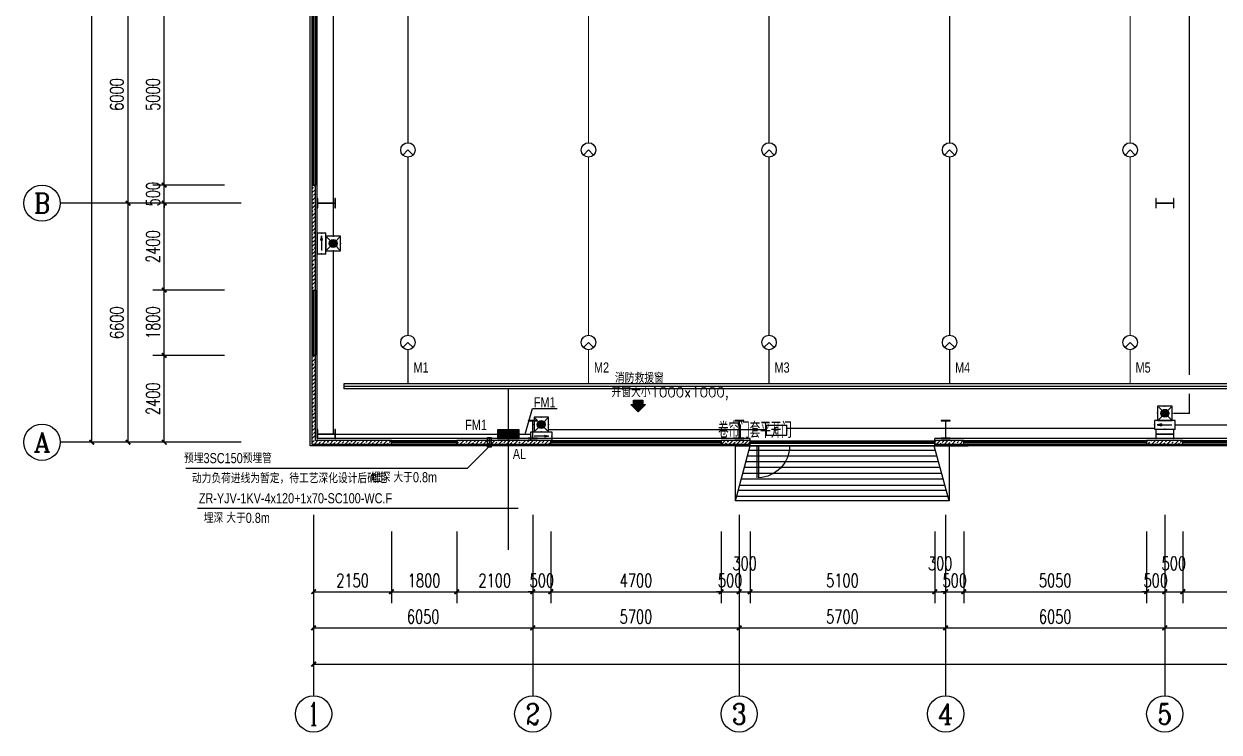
# Model space of a CAD drawing. Extents: x 7651907 to 8255021, y -2490714 to -1144618.
# Drawn here: x 7847983 to 7880983, y -1549771 to -1530222 of the extents above; entities that cross this region are included whole.
import ezdxf
from ezdxf.enums import TextEntityAlignment as Align

# ---------------------------------------------------------------- set-up
doc = ezdxf.new("R2010")
doc.units = 0
doc.header["$LTSCALE"] = 1000
doc.linetypes.add('DASH', pattern=[0.35, 0.25, -0.1])
doc.layers.get('0').update_dxf_attribs({"linetype": 'CONTINUOUS'})
doc.layers.get('Defpoints').update_dxf_attribs({"linetype": 'CONTINUOUS'})
for name, color, linetype in [('001-墙体', 30, 'CONTINUOUS'), ('AXIS', 3, 'CONTINUOUS'), ('AXIS_TEXT', 7, 'CONTINUOUS'), ('CABLETRAY', 1, 'CONTINUOUS'), ('CABLETRAY_DOTE', 4, 'CONTINUOUS'), ('EQUIP-照明', 3, 'CONTINUOUS'), ('EQUIP-箱柜', 3, 'CONTINUOUS'), ('M_Prof', 2, 'CONTINUOUS'), ('PUB_HATCH', 8, 'CONTINUOUS'), ('PUB_TEXT', 7, 'CONTINUOUS'), ('STAIR', 2, 'CONTINUOUS'), ('wen', 2, 'CONTINUOUS'), ('WINDOW', 4, 'CONTINUOUS'), ('WIRE-应急', 5, 'DASH'), ('WIRE-照明', 1, 'CONTINUOUS'), ('墙线', 2, 'CONTINUOUS')]:
    doc.layers.add(name, color=color, linetype=linetype)
doc.styles.add('_TCH_AXIS', font='COMPLEX', dxfattribs={"bigfont": 'GBCBIG'})
doc.styles.add('_TCH_DIM_T3', font='SIMPLEX', dxfattribs={"width": 0.705882, "bigfont": 'GBCBIG'})
doc.styles.add('_TCH_LABEL', font='COMPLEX', dxfattribs={"bigfont": 'GBCBIG'})
doc.styles.add('_TEL_DIM', font='SIMPLEX', dxfattribs={"width": 0.8, "height": 3.5, "bigfont": 'HZTXT'})
doc.styles.add('COMPLEX', font='COMPLEX')
doc.styles.add('HZTXT', font='ZAX', dxfattribs={"width": 0.8, "bigfont": 'HZTXT'})
doc.styles.get("Standard").update_dxf_attribs({"font": 'txt.shx', "width": 0.7, "bigfont": 'TSSDCHN.shx'})
doc.dimstyles.new('_TCH_ARCH&&125', dxfattribs={"dimtxt": 371.875, "dimasz": 125, "dimexe": 312.5, "dimexo": 375, "dimgap": 125, "dimtad": 1, "dimdec": 0, "dimzin": 0, "dimdsep": 46, "dimtxsty": '_TCH_DIM_T3', "dimblk": 'ARCHTICK', "dimcen": 0.09, "dimclrt": 7, "dimazin": 2, "dimtfac": 1, "dimtdec": 0, "dimtix": 1, "dimtmove": 2, "dimatfit": 3, "dimfxl": 0, "dimtolj": 1, "dimtzin": 0, "dimarcsym": 0})
pattern_1 = [(45, (0, 53.85), (-106.06606, 106.06606), []), (45, (52.16, 0), (-106.06606, 106.06606), [59.21055, -33.8346])]

# ---------------------------------------------------------------- blocks, each defined once
blk = doc.blocks.new('sgdgsgsg')
at = {"layer": 'M_Prof'}
for points in [[(7988146, -975026), (7988146, -975276), (7988158, -975276), (7988158, -975154), (7988634, -975154), (7988634, -975276), (7988646, -975276), (7988646, -975026), (7988634, -975026), (7988634, -975148), (7988158, -975148), (7988158, -975026)], [(8011296, -975026), (8011296, -975276), (8011308, -975276), (8011308, -975154), (8011784, -975154), (8011784, -975276), (8011796, -975276), (8011796, -975026), (8011784, -975026), (8011784, -975148), (8011308, -975148), (8011308, -975026)], [(7988146, -981401), (7988146, -981651), (7988158, -981651), (7988158, -981529), (7988634, -981529), (7988634, -981651), (7988646, -981651), (7988646, -981401), (7988634, -981401), (7988634, -981523), (7988158, -981523), (7988158, -981401)], [(7994221, -981151), (7993971, -981151), (7993971, -981163), (7994093, -981163), (7994093, -981639), (7993971, -981639), (7993971, -981651), (7994221, -981651), (7994221, -981639), (7994099, -981639), (7994099, -981163), (7994221, -981163)], [(7999921, -981151), (7999671, -981151), (7999671, -981163), (7999793, -981163), (7999793, -981639), (7999671, -981639), (7999671, -981651), (7999921, -981651), (7999921, -981639), (7999799, -981639), (7999799, -981163), (7999921, -981163)], [(8005621, -981151), (8005371, -981151), (8005371, -981163), (8005493, -981163), (8005493, -981639), (8005371, -981639), (8005371, -981651), (8005621, -981651), (8005621, -981639), (8005499, -981639), (8005499, -981163), (8005621, -981163)], [(8011296, -981401), (8011296, -981651), (8011308, -981651), (8011308, -981529), (8011784, -981529), (8011784, -981651), (8011796, -981651), (8011796, -981401), (8011784, -981401), (8011784, -981523), (8011308, -981523), (8011308, -981401)]]:
    blk.add_lwpolyline(points, close=True, dxfattribs=at)
blk = doc.blocks.new('5181895')
h = blk.add_hatch(color=13)
h.dxf.hatch_style = 1
h.paths.add_polyline_path([(-1101987, -147875), (-1102144, -148033), (-1102087, -148033), (-1102087, -148123), (-1101887, -148123), (-1101887, -148033), (-1101829, -148033)])
at = {"color": 13}
blk.add_lwpolyline([(-1101987, -147875), (-1102144, -148033), (-1102087, -148033), (-1102087, -148123), (-1101887, -148123), (-1101887, -148033), (-1101829, -148033), (-1101987, -147875)], close=True, dxfattribs=at)
blk = doc.blocks.new('_AXISO')
blk.add_circle((0, 0), 0.5)
at = {"layer": 'AXIS_TEXT', "style": 'COMPLEX', "width": 1.041667}
blk.add_attdef('A', text='', height=0.56, dxfattribs=at).set_placement((-0.25, -0.28), (0.25, -0.28), align=Align.FIT)
blk = doc.blocks.new('_ArchTick')
at = {"color": 0, "linetype": 'ByBlock', "const_width": 0.4}
blk.add_lwpolyline([(-0.5, -0.5), (0.5, 0.5)], dxfattribs=at)
blk = doc.blocks.new('*D82')
at = {"layer": 'AXIS', "color": 0, "lineweight": -2}
for p, q in [((8000, 5625), (8000, 1562)), ((78000, 5625), (78000, 1562)), ((8000, 1875), (78000, 1875))]:
    blk.add_line(p, q, dxfattribs=at)
at = {"layer": 'Defpoints', "color": 0}
for p in [(8000, 6000), (78000, 6000), (78000, 1875)]:
    blk.add_point(p, dxfattribs=at)
at = {"layer": 'AXIS', "color": 0, "lineweight": -2, "xscale": 125, "yscale": 125, "zscale": 125, "rotation": 180}
blk.add_blockref('_ArchTick', (8000, 1875), dxfattribs=at)
at = {"layer": 'AXIS', "color": 0, "lineweight": -2, "xscale": 125, "yscale": 125, "zscale": 125}
blk.add_blockref('_ArchTick', (78000, 1875), dxfattribs=at)
at = {"layer": 'AXIS', "color": 7, "insert": (43000, 2186), "char_height": 371.9, "attachment_point": 5, "style": '_TCH_DIM_T3'}
blk.add_mtext('\\A1;70000', dxfattribs=at)
blk = doc.blocks.new('*D83')
at = {"layer": 'AXIS', "color": 0, "lineweight": -2}
for p, q in [((8000, 5625), (8000, 2562)), ((14050, 5625), (14050, 2562)), ((8000, 2875), (14050, 2875))]:
    blk.add_line(p, q, dxfattribs=at)
at = {"layer": 'Defpoints', "color": 0}
for p in [(8000, 6000), (14050, 6000), (14050, 2875)]:
    blk.add_point(p, dxfattribs=at)
at = {"layer": 'AXIS', "color": 0, "lineweight": -2, "xscale": 125, "yscale": 125, "zscale": 125, "rotation": 180}
blk.add_blockref('_ArchTick', (8000, 2875), dxfattribs=at)
at = {"layer": 'AXIS', "color": 0, "lineweight": -2, "xscale": 125, "yscale": 125, "zscale": 125}
blk.add_blockref('_ArchTick', (14050, 2875), dxfattribs=at)
at = {"layer": 'AXIS', "color": 7, "insert": (11025, 3186), "char_height": 371.9, "attachment_point": 5, "style": '_TCH_DIM_T3'}
blk.add_mtext('\\A1;6050', dxfattribs=at)
blk = doc.blocks.new('*D84')
at = {"layer": 'AXIS', "color": 0, "lineweight": -2}
for p, q in [((14050, 5625), (14050, 2562)), ((19750, 5625), (19750, 2562)), ((14050, 2875), (19750, 2875))]:
    blk.add_line(p, q, dxfattribs=at)
at = {"layer": 'Defpoints', "color": 0}
for p in [(14050, 6000), (19750, 6000), (19750, 2875)]:
    blk.add_point(p, dxfattribs=at)
at = {"layer": 'AXIS', "color": 0, "lineweight": -2, "xscale": 125, "yscale": 125, "zscale": 125, "rotation": 180}
blk.add_blockref('_ArchTick', (14050, 2875), dxfattribs=at)
at = {"layer": 'AXIS', "color": 0, "lineweight": -2, "xscale": 125, "yscale": 125, "zscale": 125}
blk.add_blockref('_ArchTick', (19750, 2875), dxfattribs=at)
at = {"layer": 'AXIS', "color": 7, "insert": (16900, 3186), "char_height": 371.9, "attachment_point": 5, "style": '_TCH_DIM_T3'}
blk.add_mtext('\\A1;5700', dxfattribs=at)
blk = doc.blocks.new('*D85')
at = {"layer": 'AXIS', "color": 0, "lineweight": -2}
for p, q in [((19750, 5625), (19750, 2562)), ((25450, 5625), (25450, 2562)), ((19750, 2875), (25450, 2875))]:
    blk.add_line(p, q, dxfattribs=at)
at = {"layer": 'Defpoints', "color": 0}
for p in [(19750, 6000), (25450, 6000), (25450, 2875)]:
    blk.add_point(p, dxfattribs=at)
at = {"layer": 'AXIS', "color": 0, "lineweight": -2, "xscale": 125, "yscale": 125, "zscale": 125, "rotation": 180}
blk.add_blockref('_ArchTick', (19750, 2875), dxfattribs=at)
at = {"layer": 'AXIS', "color": 0, "lineweight": -2, "xscale": 125, "yscale": 125, "zscale": 125}
blk.add_blockref('_ArchTick', (25450, 2875), dxfattribs=at)
at = {"layer": 'AXIS', "color": 7, "insert": (22600, 3186), "char_height": 371.9, "attachment_point": 5, "style": '_TCH_DIM_T3'}
blk.add_mtext('\\A1;5700', dxfattribs=at)
blk = doc.blocks.new('*D86')
at = {"layer": 'AXIS', "color": 0, "lineweight": -2}
for p, q in [((25450, 5625), (25450, 2562)), ((31500, 5625), (31500, 2562)), ((25450, 2875), (31500, 2875))]:
    blk.add_line(p, q, dxfattribs=at)
at = {"layer": 'Defpoints', "color": 0}
for p in [(25450, 6000), (31500, 6000), (31500, 2875)]:
    blk.add_point(p, dxfattribs=at)
at = {"layer": 'AXIS', "color": 0, "lineweight": -2, "xscale": 125, "yscale": 125, "zscale": 125, "rotation": 180}
blk.add_blockref('_ArchTick', (25450, 2875), dxfattribs=at)
at = {"layer": 'AXIS', "color": 0, "lineweight": -2, "xscale": 125, "yscale": 125, "zscale": 125}
blk.add_blockref('_ArchTick', (31500, 2875), dxfattribs=at)
at = {"layer": 'AXIS', "color": 7, "insert": (28475, 3186), "char_height": 371.9, "attachment_point": 5, "style": '_TCH_DIM_T3'}
blk.add_mtext('\\A1;6050', dxfattribs=at)
blk = doc.blocks.new('*D87')
at = {"layer": 'AXIS', "color": 0, "lineweight": -2}
for p, q in [((31500, 5625), (31500, 2562)), ((37300, 5625), (37300, 2562)), ((31500, 2875), (37300, 2875))]:
    blk.add_line(p, q, dxfattribs=at)
at = {"layer": 'Defpoints', "color": 0}
for p in [(31500, 6000), (37300, 6000), (37300, 2875)]:
    blk.add_point(p, dxfattribs=at)
at = {"layer": 'AXIS', "color": 0, "lineweight": -2, "xscale": 125, "yscale": 125, "zscale": 125, "rotation": 180}
blk.add_blockref('_ArchTick', (31500, 2875), dxfattribs=at)
at = {"layer": 'AXIS', "color": 0, "lineweight": -2, "xscale": 125, "yscale": 125, "zscale": 125}
blk.add_blockref('_ArchTick', (37300, 2875), dxfattribs=at)
at = {"layer": 'AXIS', "color": 7, "insert": (34400, 3186), "char_height": 371.9, "attachment_point": 5, "style": '_TCH_DIM_T3'}
blk.add_mtext('\\A1;5800', dxfattribs=at)
blk = doc.blocks.new('*D110')
at = {"layer": 'AXIS', "color": 0, "lineweight": -2}
for p, q in [((5625, 93200), (1562, 93200)), ((1875, 8000), (1875, 93200)), ((5625, 8000), (1562, 8000))]:
    blk.add_line(p, q, dxfattribs=at)
at = {"layer": 'Defpoints', "color": 0}
for p in [(1875, 93200), (6000, 93200), (6000, 8000)]:
    blk.add_point(p, dxfattribs=at)
at = {"layer": 'AXIS', "color": 0, "lineweight": -2, "xscale": 125, "yscale": 125, "zscale": 125}
for p, rotation in [((1875, 93200), 90), ((1875, 8000), 270)]:
    blk.add_blockref('_ArchTick', p, dxfattribs=dict(at, rotation=rotation))
at = {"layer": 'AXIS', "color": 7, "insert": (1564, 50600), "char_height": 371.9, "attachment_point": 5, "rotation": 90, "style": '_TCH_DIM_T3'}
blk.add_mtext('\\A1;85200', dxfattribs=at)
blk = doc.blocks.new('*D111')
at = {"layer": 'AXIS', "color": 0, "lineweight": -2}
for p, q in [((5625, 14600), (2562, 14600)), ((2875, 8000), (2875, 14600)), ((5625, 8000), (2562, 8000))]:
    blk.add_line(p, q, dxfattribs=at)
at = {"layer": 'Defpoints', "color": 0}
for p in [(2875, 14600), (6000, 14600), (6000, 8000)]:
    blk.add_point(p, dxfattribs=at)
at = {"layer": 'AXIS', "color": 0, "lineweight": -2, "xscale": 125, "yscale": 125, "zscale": 125}
for p, rotation in [((2875, 14600), 90), ((2875, 8000), 270)]:
    blk.add_blockref('_ArchTick', p, dxfattribs=dict(at, rotation=rotation))
at = {"layer": 'AXIS', "color": 7, "insert": (2564, 11300), "char_height": 371.9, "attachment_point": 5, "rotation": 90, "style": '_TCH_DIM_T3'}
blk.add_mtext('\\A1;6600', dxfattribs=at)
blk = doc.blocks.new('*D112')
at = {"layer": 'AXIS', "color": 0, "lineweight": -2}
for p, q in [((5625, 20600), (2562, 20600)), ((2875, 14600), (2875, 20600)), ((5625, 14600), (2562, 14600))]:
    blk.add_line(p, q, dxfattribs=at)
at = {"layer": 'Defpoints', "color": 0}
for p in [(2875, 20600), (6000, 20600), (6000, 14600)]:
    blk.add_point(p, dxfattribs=at)
at = {"layer": 'AXIS', "color": 0, "lineweight": -2, "xscale": 125, "yscale": 125, "zscale": 125}
for p, rotation in [((2875, 20600), 90), ((2875, 14600), 270)]:
    blk.add_blockref('_ArchTick', p, dxfattribs=dict(at, rotation=rotation))
at = {"layer": 'AXIS', "color": 7, "insert": (2564, 17600), "char_height": 371.9, "attachment_point": 5, "rotation": 90, "style": '_TCH_DIM_T3'}
blk.add_mtext('\\A1;6000', dxfattribs=at)
blk = doc.blocks.new('$DorLib2D$00000213')
at = {"color": 0, "linetype": 'DASH', "const_width": 0.02}
blk.add_lwpolyline([(0.5, 0), (-0.5, 0)], dxfattribs=at)
blk = doc.blocks.new('$TCHSYS$WIN2D')
for p, q in [((-0.5, 0.5), (0.5, 0.5)), ((-0.5, 0.5), (-0.5, -0.5)), ((0.5, 0.5), (0.5, -0.5)), ((0.5, 0.1667), (-0.5, 0.1667)), ((0.5, -0.1667), (-0.5, -0.1667)), ((-0.5, -0.5), (0.5, -0.5))]:
    blk.add_line(p, q)
blk = doc.blocks.new('*D125')
at = {"layer": 'AXIS', "color": 0, "lineweight": -2}
for p, q in [((8000, 5539), (8000, 3562)), ((10150, 5539), (10150, 3562)), ((8000, 3875), (10150, 3875))]:
    blk.add_line(p, q, dxfattribs=at)
at = {"layer": 'Defpoints', "color": 0}
for p in [(8000, 5914), (10150, 5914), (10150, 3875)]:
    blk.add_point(p, dxfattribs=at)
at = {"layer": 'AXIS', "color": 0, "lineweight": -2, "xscale": 125, "yscale": 125, "zscale": 125, "rotation": 180}
blk.add_blockref('_ArchTick', (8000, 3875), dxfattribs=at)
at = {"layer": 'AXIS', "color": 0, "lineweight": -2, "xscale": 125, "yscale": 125, "zscale": 125}
blk.add_blockref('_ArchTick', (10150, 3875), dxfattribs=at)
at = {"layer": 'AXIS', "color": 7, "insert": (9075, 4186), "char_height": 371.9, "attachment_point": 5, "style": '_TCH_DIM_T3'}
blk.add_mtext('\\A1;2150', dxfattribs=at)
blk = doc.blocks.new('*D126')
at = {"layer": 'AXIS', "color": 0, "lineweight": -2}
for p, q in [((10150, 5539), (10150, 3562)), ((11950, 5539), (11950, 3562)), ((10150, 3875), (11950, 3875))]:
    blk.add_line(p, q, dxfattribs=at)
at = {"layer": 'Defpoints', "color": 0}
for p in [(10150, 5914), (11950, 5914), (11950, 3875)]:
    blk.add_point(p, dxfattribs=at)
at = {"layer": 'AXIS', "color": 0, "lineweight": -2, "xscale": 125, "yscale": 125, "zscale": 125, "rotation": 180}
blk.add_blockref('_ArchTick', (10150, 3875), dxfattribs=at)
at = {"layer": 'AXIS', "color": 0, "lineweight": -2, "xscale": 125, "yscale": 125, "zscale": 125}
blk.add_blockref('_ArchTick', (11950, 3875), dxfattribs=at)
at = {"layer": 'AXIS', "color": 7, "insert": (11050, 4186), "char_height": 371.9, "attachment_point": 5, "style": '_TCH_DIM_T3'}
blk.add_mtext('\\A1;1800', dxfattribs=at)
blk = doc.blocks.new('*D127')
at = {"layer": 'AXIS', "color": 0, "lineweight": -2}
for p, q in [((11950, 5539), (11950, 3562)), ((14050, 5539), (14050, 3562)), ((11950, 3875), (14050, 3875))]:
    blk.add_line(p, q, dxfattribs=at)
at = {"layer": 'Defpoints', "color": 0}
for p in [(11950, 5914), (14050, 5914), (14050, 3875)]:
    blk.add_point(p, dxfattribs=at)
at = {"layer": 'AXIS', "color": 0, "lineweight": -2, "xscale": 125, "yscale": 125, "zscale": 125, "rotation": 180}
blk.add_blockref('_ArchTick', (11950, 3875), dxfattribs=at)
at = {"layer": 'AXIS', "color": 0, "lineweight": -2, "xscale": 125, "yscale": 125, "zscale": 125}
blk.add_blockref('_ArchTick', (14050, 3875), dxfattribs=at)
at = {"layer": 'AXIS', "color": 7, "insert": (13000, 4186), "char_height": 371.9, "attachment_point": 5, "style": '_TCH_DIM_T3'}
blk.add_mtext('\\A1;2100', dxfattribs=at)
blk = doc.blocks.new('*D128')
at = {"layer": 'AXIS', "color": 0, "lineweight": -2}
for p, q in [((14050, 5539), (14050, 3562)), ((14550, 5539), (14550, 3562)), ((14050, 3875), (13925, 3875)), ((14050, 3875), (14550, 3875)), ((14550, 3875), (14675, 3875))]:
    blk.add_line(p, q, dxfattribs=at)
at = {"layer": 'Defpoints', "color": 0}
for p in [(14050, 5914), (14550, 5914), (14550, 3875)]:
    blk.add_point(p, dxfattribs=at)
at = {"layer": 'AXIS', "color": 0, "lineweight": -2, "xscale": 125, "yscale": 125, "zscale": 125}
blk.add_blockref('_ArchTick', (14050, 3875), dxfattribs=at)
at = {"layer": 'AXIS', "color": 0, "lineweight": -2, "xscale": 125, "yscale": 125, "zscale": 125, "rotation": 180}
blk.add_blockref('_ArchTick', (14550, 3875), dxfattribs=at)
at = {"layer": 'AXIS', "color": 7, "insert": (14300, 4186), "char_height": 371.9, "attachment_point": 5, "style": '_TCH_DIM_T3'}
blk.add_mtext('\\A1;500', dxfattribs=at)
blk = doc.blocks.new('*D129')
at = {"layer": 'AXIS', "color": 0, "lineweight": -2}
for p, q in [((14550, 5539), (14550, 3562)), ((19250, 5539), (19250, 3562)), ((14550, 3875), (19250, 3875))]:
    blk.add_line(p, q, dxfattribs=at)
at = {"layer": 'Defpoints', "color": 0}
for p in [(14550, 5914), (19250, 5914), (19250, 3875)]:
    blk.add_point(p, dxfattribs=at)
at = {"layer": 'AXIS', "color": 0, "lineweight": -2, "xscale": 125, "yscale": 125, "zscale": 125, "rotation": 180}
blk.add_blockref('_ArchTick', (14550, 3875), dxfattribs=at)
at = {"layer": 'AXIS', "color": 0, "lineweight": -2, "xscale": 125, "yscale": 125, "zscale": 125}
blk.add_blockref('_ArchTick', (19250, 3875), dxfattribs=at)
at = {"layer": 'AXIS', "color": 7, "insert": (16900, 4186), "char_height": 371.9, "attachment_point": 5, "style": '_TCH_DIM_T3'}
blk.add_mtext('\\A1;4700', dxfattribs=at)
blk = doc.blocks.new('*D130')
at = {"layer": 'AXIS', "color": 0, "lineweight": -2}
for p, q in [((19250, 5539), (19250, 3562)), ((19750, 5539), (19750, 3562)), ((19250, 3875), (19125, 3875)), ((19250, 3875), (19750, 3875)), ((19750, 3875), (19875, 3875))]:
    blk.add_line(p, q, dxfattribs=at)
at = {"layer": 'Defpoints', "color": 0}
for p in [(19250, 5914), (19750, 5914), (19750, 3875)]:
    blk.add_point(p, dxfattribs=at)
at = {"layer": 'AXIS', "color": 0, "lineweight": -2, "xscale": 125, "yscale": 125, "zscale": 125}
blk.add_blockref('_ArchTick', (19250, 3875), dxfattribs=at)
at = {"layer": 'AXIS', "color": 0, "lineweight": -2, "xscale": 125, "yscale": 125, "zscale": 125, "rotation": 180}
blk.add_blockref('_ArchTick', (19750, 3875), dxfattribs=at)
at = {"layer": 'AXIS', "color": 7, "insert": (19500, 4186), "char_height": 371.9, "attachment_point": 5, "style": '_TCH_DIM_T3'}
blk.add_mtext('\\A1;500', dxfattribs=at)
blk = doc.blocks.new('*D131')
at = {"layer": 'AXIS', "color": 0, "lineweight": -2}
for p, q in [((19750, 5539), (19750, 3562)), ((20050, 5539), (20050, 3562)), ((19750, 3875), (20050, 3875))]:
    blk.add_line(p, q, dxfattribs=at)
at = {"layer": 'Defpoints', "color": 0}
for p in [(19750, 5914), (20050, 5914), (20050, 3875)]:
    blk.add_point(p, dxfattribs=at)
at = {"layer": 'AXIS', "color": 0, "lineweight": -2, "xscale": 125, "yscale": 125, "zscale": 125, "rotation": 180}
blk.add_blockref('_ArchTick', (19750, 3875), dxfattribs=at)
at = {"layer": 'AXIS', "color": 0, "lineweight": -2, "xscale": 125, "yscale": 125, "zscale": 125}
blk.add_blockref('_ArchTick', (20050, 3875), dxfattribs=at)
at = {"layer": 'AXIS', "color": 7, "insert": (19900, 4656), "char_height": 371.9, "attachment_point": 5, "style": '_TCH_DIM_T3'}
blk.add_mtext('\\A1;300', dxfattribs=at)
blk = doc.blocks.new('*D132')
at = {"layer": 'AXIS', "color": 0, "lineweight": -2}
for p, q in [((20050, 5539), (20050, 3562)), ((25150, 5539), (25150, 3562)), ((20050, 3875), (25150, 3875))]:
    blk.add_line(p, q, dxfattribs=at)
at = {"layer": 'Defpoints', "color": 0}
for p in [(20050, 5914), (25150, 5914), (25150, 3875)]:
    blk.add_point(p, dxfattribs=at)
at = {"layer": 'AXIS', "color": 0, "lineweight": -2, "xscale": 125, "yscale": 125, "zscale": 125, "rotation": 180}
blk.add_blockref('_ArchTick', (20050, 3875), dxfattribs=at)
at = {"layer": 'AXIS', "color": 0, "lineweight": -2, "xscale": 125, "yscale": 125, "zscale": 125}
blk.add_blockref('_ArchTick', (25150, 3875), dxfattribs=at)
at = {"layer": 'AXIS', "color": 7, "insert": (22600, 4186), "char_height": 371.9, "attachment_point": 5, "style": '_TCH_DIM_T3'}
blk.add_mtext('\\A1;5100', dxfattribs=at)
blk = doc.blocks.new('*D133')
at = {"layer": 'AXIS', "color": 0, "lineweight": -2}
for p, q in [((25150, 5539), (25150, 3562)), ((25450, 5539), (25450, 3562)), ((25150, 3875), (25450, 3875))]:
    blk.add_line(p, q, dxfattribs=at)
at = {"layer": 'Defpoints', "color": 0}
for p in [(25150, 5914), (25450, 5914), (25450, 3875)]:
    blk.add_point(p, dxfattribs=at)
at = {"layer": 'AXIS', "color": 0, "lineweight": -2, "xscale": 125, "yscale": 125, "zscale": 125, "rotation": 180}
blk.add_blockref('_ArchTick', (25150, 3875), dxfattribs=at)
at = {"layer": 'AXIS', "color": 0, "lineweight": -2, "xscale": 125, "yscale": 125, "zscale": 125}
blk.add_blockref('_ArchTick', (25450, 3875), dxfattribs=at)
at = {"layer": 'AXIS', "color": 7, "insert": (25300, 4656), "char_height": 371.9, "attachment_point": 5, "style": '_TCH_DIM_T3'}
blk.add_mtext('\\A1;300', dxfattribs=at)
blk = doc.blocks.new('*D134')
at = {"layer": 'AXIS', "color": 0, "lineweight": -2}
for p, q in [((25450, 5539), (25450, 3562)), ((25950, 5539), (25950, 3562)), ((25450, 3875), (25325, 3875)), ((25450, 3875), (25950, 3875)), ((25950, 3875), (26075, 3875))]:
    blk.add_line(p, q, dxfattribs=at)
at = {"layer": 'Defpoints', "color": 0}
for p in [(25450, 5914), (25950, 5914), (25950, 3875)]:
    blk.add_point(p, dxfattribs=at)
at = {"layer": 'AXIS', "color": 0, "lineweight": -2, "xscale": 125, "yscale": 125, "zscale": 125}
blk.add_blockref('_ArchTick', (25450, 3875), dxfattribs=at)
at = {"layer": 'AXIS', "color": 0, "lineweight": -2, "xscale": 125, "yscale": 125, "zscale": 125, "rotation": 180}
blk.add_blockref('_ArchTick', (25950, 3875), dxfattribs=at)
at = {"layer": 'AXIS', "color": 7, "insert": (25700, 4186), "char_height": 371.9, "attachment_point": 5, "style": '_TCH_DIM_T3'}
blk.add_mtext('\\A1;500', dxfattribs=at)
blk = doc.blocks.new('*D135')
at = {"layer": 'AXIS', "color": 0, "lineweight": -2}
for p, q in [((25950, 5539), (25950, 3562)), ((31000, 5539), (31000, 3562)), ((25950, 3875), (31000, 3875))]:
    blk.add_line(p, q, dxfattribs=at)
at = {"layer": 'Defpoints', "color": 0}
for p in [(25950, 5914), (31000, 5914), (31000, 3875)]:
    blk.add_point(p, dxfattribs=at)
at = {"layer": 'AXIS', "color": 0, "lineweight": -2, "xscale": 125, "yscale": 125, "zscale": 125, "rotation": 180}
blk.add_blockref('_ArchTick', (25950, 3875), dxfattribs=at)
at = {"layer": 'AXIS', "color": 0, "lineweight": -2, "xscale": 125, "yscale": 125, "zscale": 125}
blk.add_blockref('_ArchTick', (31000, 3875), dxfattribs=at)
at = {"layer": 'AXIS', "color": 7, "insert": (28475, 4186), "char_height": 371.9, "attachment_point": 5, "style": '_TCH_DIM_T3'}
blk.add_mtext('\\A1;5050', dxfattribs=at)
blk = doc.blocks.new('*D136')
at = {"layer": 'AXIS', "color": 0, "lineweight": -2}
for p, q in [((31000, 5539), (31000, 3562)), ((31500, 5539), (31500, 3562)), ((31000, 3875), (30875, 3875)), ((31000, 3875), (31500, 3875)), ((31500, 3875), (31625, 3875))]:
    blk.add_line(p, q, dxfattribs=at)
at = {"layer": 'Defpoints', "color": 0}
for p in [(31000, 5914), (31500, 5914), (31500, 3875)]:
    blk.add_point(p, dxfattribs=at)
at = {"layer": 'AXIS', "color": 0, "lineweight": -2, "xscale": 125, "yscale": 125, "zscale": 125}
blk.add_blockref('_ArchTick', (31000, 3875), dxfattribs=at)
at = {"layer": 'AXIS', "color": 0, "lineweight": -2, "xscale": 125, "yscale": 125, "zscale": 125, "rotation": 180}
blk.add_blockref('_ArchTick', (31500, 3875), dxfattribs=at)
at = {"layer": 'AXIS', "color": 7, "insert": (31250, 4186), "char_height": 371.9, "attachment_point": 5, "style": '_TCH_DIM_T3'}
blk.add_mtext('\\A1;500', dxfattribs=at)
blk = doc.blocks.new('*D137')
at = {"layer": 'AXIS', "color": 0, "lineweight": -2}
for p, q in [((31500, 5539), (31500, 3562)), ((32000, 5539), (32000, 3562)), ((31500, 3875), (32000, 3875))]:
    blk.add_line(p, q, dxfattribs=at)
at = {"layer": 'Defpoints', "color": 0}
for p in [(31500, 5914), (32000, 5914), (32000, 3875)]:
    blk.add_point(p, dxfattribs=at)
at = {"layer": 'AXIS', "color": 0, "lineweight": -2, "xscale": 125, "yscale": 125, "zscale": 125, "rotation": 180}
blk.add_blockref('_ArchTick', (31500, 3875), dxfattribs=at)
at = {"layer": 'AXIS', "color": 0, "lineweight": -2, "xscale": 125, "yscale": 125, "zscale": 125}
blk.add_blockref('_ArchTick', (32000, 3875), dxfattribs=at)
at = {"layer": 'AXIS', "color": 7, "insert": (31750, 4656), "char_height": 371.9, "attachment_point": 5, "style": '_TCH_DIM_T3'}
blk.add_mtext('\\A1;500', dxfattribs=at)
blk = doc.blocks.new('*D138')
at = {"layer": 'AXIS', "color": 0, "lineweight": -2}
for p, q in [((32000, 5539), (32000, 3562)), ((36800, 5539), (36800, 3562)), ((32000, 3875), (36800, 3875))]:
    blk.add_line(p, q, dxfattribs=at)
at = {"layer": 'Defpoints', "color": 0}
for p in [(32000, 5914), (36800, 5914), (36800, 3875)]:
    blk.add_point(p, dxfattribs=at)
at = {"layer": 'AXIS', "color": 0, "lineweight": -2, "xscale": 125, "yscale": 125, "zscale": 125, "rotation": 180}
blk.add_blockref('_ArchTick', (32000, 3875), dxfattribs=at)
at = {"layer": 'AXIS', "color": 0, "lineweight": -2, "xscale": 125, "yscale": 125, "zscale": 125}
blk.add_blockref('_ArchTick', (36800, 3875), dxfattribs=at)
at = {"layer": 'AXIS', "color": 7, "insert": (34400, 4186), "char_height": 371.9, "attachment_point": 5, "style": '_TCH_DIM_T3'}
blk.add_mtext('\\A1;4800', dxfattribs=at)
blk = doc.blocks.new('*D233')
at = {"layer": 'AXIS', "color": 0, "lineweight": -2}
for p, q in [((5539, 20100), (3562, 20100)), ((3875, 15100), (3875, 20100)), ((5539, 15100), (3562, 15100))]:
    blk.add_line(p, q, dxfattribs=at)
at = {"layer": 'Defpoints', "color": 0}
for p in [(3875, 20100), (5914, 20100), (5914, 15100)]:
    blk.add_point(p, dxfattribs=at)
at = {"layer": 'AXIS', "color": 0, "lineweight": -2, "xscale": 125, "yscale": 125, "zscale": 125}
for p, rotation in [((3875, 20100), 90), ((3875, 15100), 270)]:
    blk.add_blockref('_ArchTick', p, dxfattribs=dict(at, rotation=rotation))
at = {"layer": 'AXIS', "color": 7, "insert": (3564, 17600), "char_height": 371.9, "attachment_point": 5, "rotation": 90, "style": '_TCH_DIM_T3'}
blk.add_mtext('\\A1;5000', dxfattribs=at)
blk = doc.blocks.new('*D234')
at = {"layer": 'AXIS', "color": 0, "lineweight": -2}
for p, q in [((3875, 15100), (3875, 15225)), ((5539, 15100), (3562, 15100)), ((3875, 14600), (3875, 15100)), ((5539, 14600), (3562, 14600)), ((3875, 14600), (3875, 14475))]:
    blk.add_line(p, q, dxfattribs=at)
at = {"layer": 'Defpoints', "color": 0}
for p in [(3875, 15100), (5914, 15100), (5914, 14600)]:
    blk.add_point(p, dxfattribs=at)
at = {"layer": 'AXIS', "color": 0, "lineweight": -2, "xscale": 125, "yscale": 125, "zscale": 125}
for p, rotation in [((3875, 15100), 270), ((3875, 14600), 90)]:
    blk.add_blockref('_ArchTick', p, dxfattribs=dict(at, rotation=rotation))
at = {"layer": 'AXIS', "color": 7, "insert": (3564, 14850), "char_height": 371.9, "attachment_point": 5, "rotation": 90, "style": '_TCH_DIM_T3'}
blk.add_mtext('\\A1;500', dxfattribs=at)
blk = doc.blocks.new('*D235')
at = {"layer": 'AXIS', "color": 0, "lineweight": -2}
for p, q in [((5539, 14600), (3562, 14600)), ((3875, 12200), (3875, 14600)), ((5539, 12200), (3562, 12200))]:
    blk.add_line(p, q, dxfattribs=at)
at = {"layer": 'Defpoints', "color": 0}
for p in [(3875, 14600), (5914, 14600), (5914, 12200)]:
    blk.add_point(p, dxfattribs=at)
at = {"layer": 'AXIS', "color": 0, "lineweight": -2, "xscale": 125, "yscale": 125, "zscale": 125}
for p, rotation in [((3875, 14600), 90), ((3875, 12200), 270)]:
    blk.add_blockref('_ArchTick', p, dxfattribs=dict(at, rotation=rotation))
at = {"layer": 'AXIS', "color": 7, "insert": (3564, 13400), "char_height": 371.9, "attachment_point": 5, "rotation": 90, "style": '_TCH_DIM_T3'}
blk.add_mtext('\\A1;2400', dxfattribs=at)
blk = doc.blocks.new('*D236')
at = {"layer": 'AXIS', "color": 0, "lineweight": -2}
for p, q in [((5539, 12200), (3562, 12200)), ((3875, 10400), (3875, 12200)), ((5539, 10400), (3562, 10400))]:
    blk.add_line(p, q, dxfattribs=at)
at = {"layer": 'Defpoints', "color": 0}
for p in [(3875, 12200), (5914, 12200), (5914, 10400)]:
    blk.add_point(p, dxfattribs=at)
at = {"layer": 'AXIS', "color": 0, "lineweight": -2, "xscale": 125, "yscale": 125, "zscale": 125}
for p, rotation in [((3875, 12200), 90), ((3875, 10400), 270)]:
    blk.add_blockref('_ArchTick', p, dxfattribs=dict(at, rotation=rotation))
at = {"layer": 'AXIS', "color": 7, "insert": (3564, 11300), "char_height": 371.9, "attachment_point": 5, "rotation": 90, "style": '_TCH_DIM_T3'}
blk.add_mtext('\\A1;1800', dxfattribs=at)
blk = doc.blocks.new('*D237')
at = {"layer": 'AXIS', "color": 0, "lineweight": -2}
for p, q in [((5539, 10400), (3562, 10400)), ((3875, 8000), (3875, 10400)), ((5539, 8000), (3562, 8000))]:
    blk.add_line(p, q, dxfattribs=at)
at = {"layer": 'Defpoints', "color": 0}
for p in [(3875, 10400), (5914, 10400), (5914, 8000)]:
    blk.add_point(p, dxfattribs=at)
at = {"layer": 'AXIS', "color": 0, "lineweight": -2, "xscale": 125, "yscale": 125, "zscale": 125}
for p, rotation in [((3875, 10400), 90), ((3875, 8000), 270)]:
    blk.add_blockref('_ArchTick', p, dxfattribs=dict(at, rotation=rotation))
at = {"layer": 'AXIS', "color": 7, "insert": (3564, 9200), "char_height": 371.9, "attachment_point": 5, "rotation": 90, "style": '_TCH_DIM_T3'}
blk.add_mtext('\\A1;2400', dxfattribs=at)
blk = doc.blocks.new('$equip$00001176')
for q in [(-0.354, -0.354), (0.354, -0.354)]:
    blk.add_line((0, 0), q)
blk.add_circle((0, 0), 0.5)
at = {"style": '_TCH_LABEL', "flags": 9}
blk.add_attdef('A', (0, 0), '', height=0.00002, dxfattribs=at)
blk = doc.blocks.new('*X23')
at = {"color": 0}
for p, q in [((-250, 33), (-83, 200)), ((-250, 68), (-118, 200)), ((-250, 104), (-154, 200)), ((-250, 139), (-189, 200)), ((-250, 174), (-224, 200)), ((-247, 0), (-47, 200)), ((-212, 0), (-12, 200)), ((-177, 0), (23, 200)), ((-141, 0), (59, 200)), ((-106, 0), (94, 200)), ((-71, 0), (129, 200)), ((-35, 0), (165, 200)), ((0, 0), (200, 200)), ((35, 0), (235, 200)), ((71, 0), (250, 179)), ((106, 0), (250, 144)), ((141, 0), (250, 109)), ((177, 0), (250, 73)), ((212, 0), (250, 38)), ((247, 0), (250, 3))]:
    blk.add_line(p, q, dxfattribs=at)
blk = doc.blocks.new('$equip$00001421')
for p, q in [((0.75, 0.6), (-0.75, 0.6)), ((-0.75, 0.6), (-0.75, 0)), ((-0.75, 0), (0.75, 0)), ((0.75, 0), (0.75, 0.6))]:
    blk.add_line(p, q)
at = {"const_width": 0.6}
blk.add_lwpolyline([(-0.75, 0.3), (0.75, 0.3)], dxfattribs=at)
for p in [(-0.75, 0.3), (0, 0.6), (0, 0), (0.75, 0.3)]:
    blk.add_point(p)
at = {"xscale": 0.0030000000006112, "yscale": 0.0030000000006112, "zscale": 0.0030000000006112}
blk.add_blockref('*X23', (0, 0), dxfattribs=at)
at = {"style": '_TCH_LABEL', "flags": 9}
blk.add_attdef('A', (0, 0), '', height=0.00002, dxfattribs=at)
blk = doc.blocks.new('$equip$00002534')
for p, q in [((-0.72, 0.66), (-0.72, 0)), ((0.72, 0.66), (-0.72, 0.66)), ((-0.72, 0), (0.72, 0)), ((0.72, 0), (0.72, 0.66))]:
    blk.add_line(p, q)
at = {"const_width": 0.05}
blk.add_lwpolyline([(-0.72, 0.66), (-0.72, 0), (0.72, 0), (0.72, 0.66), (-0.72, 0.66), (-0.72, 0)], dxfattribs=at)
for p in [(-0.72, 0.33), (0, 0.66), (0, 0), (0.72, 0.33)]:
    blk.add_point(p)
at = {"color": 7, "style": '_TEL_DIM'}
blk.add_attdef('$TEXT$', text='', height=0.4, dxfattribs=at).set_placement((0, 0.33), align=Align.MIDDLE_CENTER)
at = {"color": 7, "style": '_TEL_DIM', "flags": 1}
blk.add_attdef('A', text='', height=0.00002, dxfattribs=at).set_placement((0, 0), align=Align.MIDDLE_CENTER)
blk = doc.blocks.new('$equip$00002541')
blk.add_hatch(color=256).paths.add_polyline_path([(-0.24, 0.372), (-0.528, 0.3), (-0.24, 0.228)])
for p, q in [((-0.72, 0.6), (-0.72, 0)), ((0.72, 0.6), (-0.72, 0.6)), ((-0.72, 0), (0.72, 0)), ((-0.24, 0.372), (-0.528, 0.3)), ((-0.528, 0.3), (-0.24, 0.228)), ((-0.24, 0.372), (-0.24, 0.228)), ((0.72, 0), (0.72, 0.6))]:
    blk.add_line(p, q)
at = {"color": 7}
blk.add_line((-0.48, 0.3), (0.48, 0.3), dxfattribs=at)
at = {"const_width": 0.0375}
blk.add_lwpolyline([(-0.72, 0.6), (-0.72, 0), (0.72, 0), (0.72, 0.6), (-0.72, 0.6), (-0.72, 0)], dxfattribs=at)
for p in [(-0.72, 0.3), (0, 0.6), (0, 0), (0.72, 0.3)]:
    blk.add_point(p)
at = {"color": 7, "style": '_TEL_DIM', "flags": 1}
blk.add_attdef('A', text='', height=0.00002, dxfattribs=at).set_placement((0, 0), align=Align.MIDDLE_CENTER)
blk = doc.blocks.new('$equip$00002604')
blk.add_hatch(color=256).paths.add_polyline_path([(0.275, 0.5, 1), (-0.274, 0.5, 1)])
for p, q in [((-0.429, 0.929), (-0.194, 0.694)), ((0.194, 0.694), (0.429, 0.929)), ((-0.429, 0.071), (-0.194, 0.306)), ((0.194, 0.306), (0.429, 0.071))]:
    blk.add_line(p, q)
at = {"const_width": 0.03}
blk.add_lwpolyline([(-0.5, 1), (-0.5, 0), (0.5, 0), (0.5, 1), (-0.5, 1), (-0.5, 0)], dxfattribs=at)
blk.add_lwpolyline([(-0.5, 1), (-0.5, 0), (0.5, 0), (0.5, 1)], close=True)
blk.add_circle((0, 0.5), 0.275)
for p in [(0, 1), (-0.5, 0.5), (0, 0), (0.5, 0.5)]:
    blk.add_point(p)
at = {"color": 7, "style": '_TEL_DIM', "flags": 1}
blk.add_attdef('A', text='', height=0.000025, dxfattribs=at).set_placement((0, 0), align=Align.MIDDLE_CENTER)
blk = doc.blocks.new('A$C0DF00DDE')
at = {"layer": 'PUB_HATCH'}
h = blk.add_hatch(dxfattribs=at)
h.set_pattern_fill('天然石材', color=256, scale=30, style=0)
h.set_pattern_definition(pattern_1)
h.paths.add_polyline_path([(8050, 12200.2), (8050, 15100), (7950, 15100), (7950, 12200.2)])
h = blk.add_hatch(dxfattribs=at)
h.set_pattern_fill('天然石材', color=256, scale=30, style=0)
h.set_pattern_definition(pattern_1)
h.paths.add_polyline_path([(8050, 8050), (8050, 10400.2), (7950, 10400.2), (7950, 7950)])
h = blk.add_hatch(dxfattribs=at)
h.set_pattern_fill('天然石材', color=256, scale=30, style=0)
h.set_pattern_definition(pattern_1)
h.paths.add_polyline_path([(7950, 7950), (10149.9, 7950), (10149.9, 8050), (8050, 8050)])
h = blk.add_hatch(dxfattribs=at)
h.set_pattern_fill('天然石材', color=256, scale=30, style=0)
h.set_pattern_definition(pattern_1)
h.paths.add_polyline_path([(14550, 8050), (11949.9, 8050), (11949.9, 7950), (14550, 7950)])
h = blk.add_hatch(dxfattribs=at)
h.set_pattern_fill('天然石材', color=256, scale=30, style=0)
h.set_pattern_definition(pattern_1)
h.paths.add_polyline_path([(20050, 8050), (19250, 8050), (19250, 7950), (20050, 7950)])
h = blk.add_hatch(dxfattribs=at)
h.set_pattern_fill('天然石材', color=256, scale=30, style=0)
h.set_pattern_definition(pattern_1)
h.paths.add_polyline_path([(25950, 8050), (25150, 8050), (25150, 7950), (25950, 7950)])
h = blk.add_hatch(dxfattribs=at)
h.set_pattern_fill('天然石材', color=256, scale=30, style=0)
h.set_pattern_definition(pattern_1)
h.paths.add_polyline_path([(32000, 8050), (31000, 8050), (31000, 7950), (32000, 7950)])
at = {"layer": '001-墙体', "color": 54}
for p, q in [((8050, 15100), (7950, 15100)), ((7950, 15100), (7950, 12200.2)), ((8050, 12200.2), (8050, 15100)), ((7950, 12200.2), (8050, 12200.2)), ((8050, 10400.2), (7950, 10400.2)), ((7950, 10400.2), (7950, 7950)), ((8050, 8050), (8050, 10400.2)), ((7950, 7950), (10149.9, 7950)), ((10149.9, 8050), (8050, 8050)), ((10149.9, 7950), (10149.9, 8050)), ((14550, 8050), (11949.9, 8050)), ((11949.9, 8050), (11949.9, 7950)), ((11949.9, 7950), (14550, 7950)), ((14550, 7950), (14550, 8050)), ((20050, 8050), (19250, 8050)), ((19250, 8050), (19250, 7950)), ((19250, 7950), (20050, 7950)), ((20050, 7950), (20050, 8050)), ((25950, 8050), (25150, 8050)), ((25150, 8050), (25150, 7950)), ((25150, 7950), (25950, 7950)), ((25950, 7950), (25950, 8050)), ((32000, 8050), (31000, 8050)), ((31000, 8050), (31000, 7950)), ((31000, 7950), (32000, 7950)), ((32000, 7950), (32000, 8050))]:
    blk.add_line(p, q, dxfattribs=at)
at = {"layer": '001-墙体'}
for p, q in [((20050, 7900), (20050, 8100)), ((25150, 7900), (25150, 8100))]:
    blk.add_line(p, q, dxfattribs=at)
blk.add_lwpolyline([(7900, 93300), (78100, 93300), (78100, 7900), (7900, 7900)], close=True, dxfattribs=at)
for points in [[(20050, 8100), (8100, 8100), (8100, 20900)], [(60850, 8100), (25150, 8100)], [(25750, 8100), (25150, 8100)]]:
    blk.add_lwpolyline(points, dxfattribs=at)
at = {"layer": 'AXIS'}
for p, q in [((6000, 14600), (1000, 14600)), ((6000, 8000), (1000, 8000)), ((8000, 6000), (8000, 1000)), ((14050, 6000), (14050, 1000)), ((19750, 6000), (19750, 1000)), ((25450, 6000), (25450, 1000)), ((31500, 6000), (31500, 1000))]:
    blk.add_line(p, q, dxfattribs=at)
at = {"layer": 'STAIR', "color": 252}
for p, q in [((25208.4, 7617.5), (19979.2, 7617.5)), ((25164.3, 7776.2), (20022.2, 7776.2)), ((25296.4, 7300), (19893.4, 7300)), ((25252.4, 7458.7), (19936.3, 7458.7)), ((25384.5, 6982.5), (19807.5, 6982.5)), ((25340.5, 7141.2), (19850.4, 7141.2)), ((25472.5, 6665.3), (19725.5, 6665.3)), ((25432.4, 6809.7), (19764.6, 6809.7)), ((25516.6, 6506.6), (19682.6, 6506.6))]:
    blk.add_line(p, q, dxfattribs=at)
at = {"layer": 'WINDOW', "extrusion": (0, 0, -1)}
for p, q in [((20238.8, 7900), (20238.8, 7022.5)), ((20283.8, 7900), (20283.8, 7022.5))]:
    blk.add_line(p, q, dxfattribs=at)
blk.add_arc((-20261.3, 7900), 877.5, 180, 268.53072, dxfattribs=at)
at = {"layer": '墙线', "ltscale": 100}
for p, q in [((19650, 7900), (26069.7, 7900)), ((19650, 6386), (20050, 7900)), ((25550, 6386), (25130, 7900))]:
    blk.add_line(p, q, dxfattribs=at)
blk.add_lwpolyline([(25550, 7900), (25550, 6386), (19650, 6386), (19650, 7900)], dxfattribs=at)
blk.add_blockref('sgdgsgsg', (-7980045.8, 989751))
at = {"xscale": -1.279999999998836, "yscale": 1.279999999998836, "zscale": 1.279999999998836, "rotation": 180}
blk.add_blockref('5181895', (1427505.2, -180435.4), dxfattribs=at)
at = {"layer": 'AXIS'}
ref = blk.add_blockref('_AXISO', (500, 14600), dxfattribs=dict(at, xscale=1000, yscale=1000, zscale=1000))
ref.add_attrib('A', 'B', dxfattribs={"layer": 'AXIS_TEXT', "ltscale": 100, "height": 544.1, "style": '_TCH_AXIS'}).set_placement((279.8, 14328), (720.2, 14328), align=Align.FIT)
ref = blk.add_blockref('_AXISO', (500, 8000), dxfattribs=dict(at, xscale=1000, yscale=1000, zscale=1000))
ref.add_attrib('A', 'A', dxfattribs={"layer": 'AXIS_TEXT', "ltscale": 100, "height": 531.5, "style": '_TCH_AXIS'}).set_placement((272.2, 7734.3), (727.8, 7734.3), align=Align.FIT)
ref = blk.add_blockref('_AXISO', (8000, 500), dxfattribs=dict(at, xscale=1000, yscale=1000, zscale=1000))
ref.add_attrib('A', '1', dxfattribs={"layer": 'AXIS_TEXT', "ltscale": 100, "height": 643.4, "style": '_TCH_AXIS'}).set_placement((7862.1, 178.3), (8137.9, 178.3), align=Align.FIT)
ref = blk.add_blockref('_AXISO', (14050, 500), dxfattribs=dict(at, xscale=1000, yscale=1000, zscale=1000))
ref.add_attrib('A', '2', dxfattribs={"layer": 'AXIS_TEXT', "ltscale": 100, "height": 582.4, "style": '_TCH_AXIS'}).set_placement((13855.9, 208.8), (14244.1, 208.8), align=Align.FIT)
ref = blk.add_blockref('_AXISO', (19750, 500), dxfattribs=dict(at, xscale=1000, yscale=1000, zscale=1000))
ref.add_attrib('A', '3', dxfattribs={"layer": 'AXIS_TEXT', "ltscale": 100, "height": 582.4, "style": '_TCH_AXIS'}).set_placement((19555.9, 208.8), (19944.1, 208.8), align=Align.FIT)
ref = blk.add_blockref('_AXISO', (25450, 500), dxfattribs=dict(at, xscale=1000, yscale=1000, zscale=1000))
ref.add_attrib('A', '4', dxfattribs={"layer": 'AXIS_TEXT', "ltscale": 100, "height": 556.8, "style": '_TCH_AXIS'}).set_placement((25237.9, 221.6), (25662.1, 221.6), align=Align.FIT)
ref = blk.add_blockref('_AXISO', (31500, 500), dxfattribs=dict(at, xscale=1000, yscale=1000, zscale=1000))
ref.add_attrib('A', '5', dxfattribs={"layer": 'AXIS_TEXT', "ltscale": 100, "height": 582.4, "style": '_TCH_AXIS'}).set_placement((31305.9, 208.8), (31694.1, 208.8), align=Align.FIT)
at = {"layer": 'WINDOW'}
for name, p, xscale, yscale, zscale, rotation in [('$TCHSYS$WIN2D', (8000, 17600), -5000, 100, -5000, 90), ('$TCHSYS$WIN2D', (8000, 11300.2), -1800, 100, -1800, 90), ('$TCHSYS$WIN2D', (11049.9, 8000), -1800, 100, -1800, 180), ('$TCHSYS$WIN2D', (16900, 8000), -4700, 100, -4700, 180), ('$DorLib2D$00000213', (22600, 8000), 5100, 5100, 5100, 180), ('$TCHSYS$WIN2D', (28475, 8000), -5050.000002792105, 100, -5050.000002792105, 180), ('$TCHSYS$WIN2D', (34400, 8000), -4800, 100, -4800, 180)]:
    blk.add_blockref(name, p, dxfattribs=dict(at, xscale=xscale, yscale=yscale, zscale=zscale, rotation=rotation))
at = {"layer": 'PUB_TEXT', "color": 1}
for s, height, p in [('消防救援窗', 270.07, (16318.2, 9640.2)), ('开窗大小1000x1000,', 270.071, (16222.8, 9247.3))]:
    blk.add_text(s, height=height, dxfattribs=at).set_placement(p)
at = {"layer": 'PUB_TEXT', "width": 0.7}
blk.add_text('卷帘门套平开门', height=437.5, dxfattribs=at).set_placement((19167.1, 8117.9))
at = {"layer": 'AXIS'}
for p1, p2, distance, picture, middle in [((6000, 8000), (6000, 93200), 4125, '*D110', (1564.1, 50600)), ((6000, 14600), (6000, 20600), 3125, '*D112', (2564.1, 17600)), ((5914.2, 15100), (5914.2, 20100), 2039.2, '*D233', (3564.1, 17600)), ((5914.2, 14600), (5914.2, 15100), 2039.2, '*D234', (3564.1, 14850)), ((6000, 8000), (6000, 14600), 3125, '*D111', (2564.1, 11300)), ((5914.2, 12200.2), (5914.2, 14600), 2039.2, '*D235', (3564.1, 13400.1)), ((5914.2, 10400.2), (5914.2, 12200.2), 2039.2, '*D236', (3564.1, 11300.2)), ((5914.2, 8000), (5914.2, 10400.2), 2039.2, '*D237', (3564.1, 9200.1)), ((8000, 6000), (78000, 6000), -4125, '*D82', (43000, 2185.9)), ((8000, 6000), (14050, 6000), -3125, '*D83', (11025, 3185.9)), ((14050, 6000), (19750, 6000), -3125, '*D84', (16900, 3185.9)), ((19750, 6000), (25450, 6000), -3125, '*D85', (22600, 3185.9)), ((25450, 6000), (31500, 6000), -3125, '*D86', (28475, 3185.9)), ((31500, 6000), (37300, 6000), -3125, '*D87', (34400, 3185.9)), ((8000, 5914.2), (10149.9, 5914.2), -2039.2, '*D125', (9074.9, 4185.9)), ((10149.9, 5914.2), (11949.9, 5914.2), -2039.2, '*D126', (11049.9, 4185.9)), ((11949.9, 5914.2), (14050, 5914.2), -2039.2, '*D127', (12999.9, 4185.9)), ((14050, 5914.2), (14550, 5914.2), -2039.2, '*D128', (14300, 4185.9)), ((14550, 5914.2), (19250, 5914.2), -2039.2, '*D129', (16900, 4185.9)), ((19250, 5914.2), (19750, 5914.2), -2039.2, '*D130', (19500, 4185.9)), ((20050, 5914.2), (25150, 5914.2), -2039.2, '*D132', (22600, 4185.9)), ((25450, 5914.2), (25950, 5914.2), -2039.2, '*D134', (25700, 4185.9)), ((25950, 5914.2), (31000, 5914.2), -2039.2, '*D135', (28475, 4185.9)), ((31000, 5914.2), (31500, 5914.2), -2039.2, '*D136', (31250, 4185.9)), ((32000, 5914.2), (36800, 5914.2), -2039.2, '*D138', (34400, 4185.9))]:
    dim = blk.add_aligned_dim(p1=p1, p2=p2, distance=distance, dimstyle='_TCH_ARCH&&125', dxfattribs=at)
    dim.commit()
    dim.dimension.update_dxf_attribs({"geometry": picture, "text_midpoint": middle})
for base, p1, p2, picture, middle in [((20050, 3875), (19750, 5914.2), (20050, 5914.2), '*D131', (19900, 4656.2)), ((25450, 3875), (25150, 5914.2), (25450, 5914.2), '*D133', (25300, 4656.2)), ((32000, 3875), (31500, 5914.2), (32000, 5914.2), '*D137', (31750, 4656.2))]:
    dim = blk.add_linear_dim(base=base, p1=p1, p2=p2, angle=0, dimstyle='_TCH_ARCH&&125', dxfattribs=at)
    dim.commit()
    dim.dimension.update_dxf_attribs({"geometry": picture, "text_midpoint": middle, "dimtype": 161})

msp = doc.modelspace()

# ---------------------------------------------------------------- linework, layer by layer
at = {"layer": 'CABLETRAY'}
for p, q in [((7856827.7, -1540295.1), (7856827.7, -1540145.1)), ((7856827.7, -1540145.1), (7925269.2, -1540145.1)), ((7925269.2, -1540295.1), (7856827.7, -1540295.1))]:
    msp.add_line(p, q, dxfattribs=at)
at = {"layer": 'CABLETRAY_DOTE'}
msp.add_line((7856827.7, -1540220.1), (7925269.2, -1540220.1), dxfattribs=at)
at = {"layer": 'CABLETRAY_DOTE', "color": 2}
for points in [[(7860785.8, -1541635.9), (7860834.9, -1541635.9), (7860834.9, -1541901.4), (7860785.8, -1541901.4)], [(7860834.9, -1541635.9), (7860884, -1541635.9), (7860884, -1541901.4), (7860834.9, -1541901.4)]]:
    msp.add_lwpolyline(points, close=True, dxfattribs=at)
at = {"layer": 'wen'}
for p, q in [((7861820.4, -1541551), (7862022, -1540842.8)), ((7862022, -1540842.8), (7862709, -1540842.8)), ((7860230, -1542482), (7860810.4, -1541901.4)), ((7852457.2, -1542482), (7860230, -1542482)), ((7852780.4, -1543589.9), (7861633.6, -1543589.9))]:
    msp.add_line(p, q, dxfattribs=at)
at = {"layer": 'WIRE-应急', "color": 4, "linetype": 'DASH', "const_width": 35}
for points in [[(7880164.1, -1539910.4), (7880164.1, -1522924.2)], [(7856523.2, -1536083.3), (7856523.2, -1524572.8)], [(7861061.2, -1541551), (7856523.2, -1541551), (7856523.2, -1536483.3)], [(7879716.6, -1540971.8), (7880163.3, -1540971.8), (7880163.3, -1540430.4)], [(7862474.2, -1541421.8), (7868473.7, -1541421.8)], [(7869056.4, -1541387.2), (7879198.4, -1541387.2)], [(7879774.4, -1541291.8), (7896847.9, -1541291.8)], [(7861661.2, -1541551), (7861979.5, -1541551)]]:
    msp.add_lwpolyline(points, dxfattribs=at)
at = {"layer": 'WIRE-照明', "color": 4, "linetype": 'Continuous', "const_width": 35}
for points in [[(7858587.6, -1533502.2), (7858587.6, -1528589.7)], [(7863572.5, -1533502.2), (7863572.5, -1528589.7)], [(7868557.3, -1533502.2), (7868557.3, -1528589.7)], [(7873542.2, -1533502.2), (7873542.2, -1528589.7)], [(7878527.1, -1533502.2), (7878527.1, -1528589.7)], [(7858587.6, -1538814.7), (7858587.6, -1533902.2)], [(7863572.5, -1538814.7), (7863572.5, -1533902.2)], [(7868557.3, -1538814.7), (7868557.3, -1533902.2)], [(7873542.2, -1538814.7), (7873542.2, -1533902.2)], [(7878527.1, -1538814.7), (7878527.1, -1533902.2)], [(7858587.6, -1539214.7), (7858587.6, -1540145.1)], [(7863572.5, -1539214.7), (7863572.5, -1540145.1)], [(7868557.3, -1539214.7), (7868557.3, -1540145.1)], [(7873542.2, -1539214.7), (7873542.2, -1540145.1)], [(7878527.1, -1539214.7), (7878527.1, -1540145.1)], [(7861361.2, -1541431), (7861361.2, -1540295.1)], [(7861361.2, -1541671), (7861361.2, -1544742.4)]]:
    msp.add_lwpolyline(points, dxfattribs=at)

# ---------------------------------------------------------------- block references
at = {"ltscale": 100}
msp.add_blockref('A$C0DF00DDE', (7847983.2, -1549771), dxfattribs=at)
at = {"layer": 'EQUIP-照明', "color": 4, "ltscale": 100, "yscale": 400, "zscale": 400}
for name, p, xscale in [('$equip$00001176', (7858587.6, -1533702.2), 400), ('$equip$00001176', (7863572.5, -1533702.2), 400), ('$equip$00001176', (7868557.3, -1533702.2), 400), ('$equip$00001176', (7873542.2, -1533702.2), 400), ('$equip$00001176', (7878527.1, -1533702.2), 400), ('$equip$00002604', (7856523.2, -1536483.3), 400), ('$equip$00001176', (7858587.6, -1539014.7), 400), ('$equip$00001176', (7863572.5, -1539014.7), 400), ('$equip$00001176', (7868557.3, -1539014.7), 400), ('$equip$00001176', (7873542.2, -1539014.7), 400), ('$equip$00001176', (7878527.1, -1539014.7), 400), ('$equip$00002604', (7879486.4, -1541171.8), 400), ('$equip$00002604', (7862267.5, -1541481), 400), ('$equip$00002541', (7879486.4, -1541411.8), 400), ('$equip$00002541', (7862267.5, -1541721), -400)]:
    msp.add_blockref(name, p, dxfattribs=dict(at, xscale=xscale))
at = {"layer": 'EQUIP-照明', "color": 4, "ltscale": 100, "xscale": 400, "yscale": 400, "zscale": 400, "rotation": 270}
msp.add_blockref('$equip$00002541', (7856083.2, -1536283.3), dxfattribs=at)
at = {"layer": 'EQUIP-照明', "color": 4, "ltscale": 100, "xscale": 400, "yscale": 400, "zscale": 400}
msp.add_blockref('$equip$00002534', (7868761.7, -1541571.2), dxfattribs=at).add_auto_attribs({'$TEXT$': 'E'})
at = {"layer": 'EQUIP-箱柜', "color": 4, "ltscale": 100, "xscale": 400, "yscale": 400, "zscale": 400}
msp.add_blockref('$equip$00001421', (7861361.2, -1541671), dxfattribs=at)

# ---------------------------------------------------------------- texts
at = {"layer": 'wen', "style": 'HZTXT', "width": 0.8}
for s, p in [('M1', (7858738.7, -1539847.6)), ('M2', (7863723.6, -1539847.6)), ('M3', (7868708.4, -1539847.6)), ('M4', (7873693.3, -1539847.6)), ('M5', (7878678.1, -1539847.6)), ('FM1', (7862062.2, -1540807.1)), ('FM1', (7860166.7, -1541431.1)), ('预埋3SC150预埋管', (7852405.2, -1542348.2)), ('AL', (7861482.6, -1542234.6)), ('动力负荷进线为暂定，待工艺深化设计后确定', (7852623, -1542901.6)), ('埋深 大于0.8m', (7857566.3, -1542874.5)), ('ZR-YJV-1KV-4x120+1x70-SC100-WC.F', (7852813.3, -1543456.1)), ('埋深 大于0.8m', (7852950.1, -1543997.3))]:
    msp.add_text(s, height=280, dxfattribs=at).set_placement(p)

doc.saveas('drawing.dxf')
